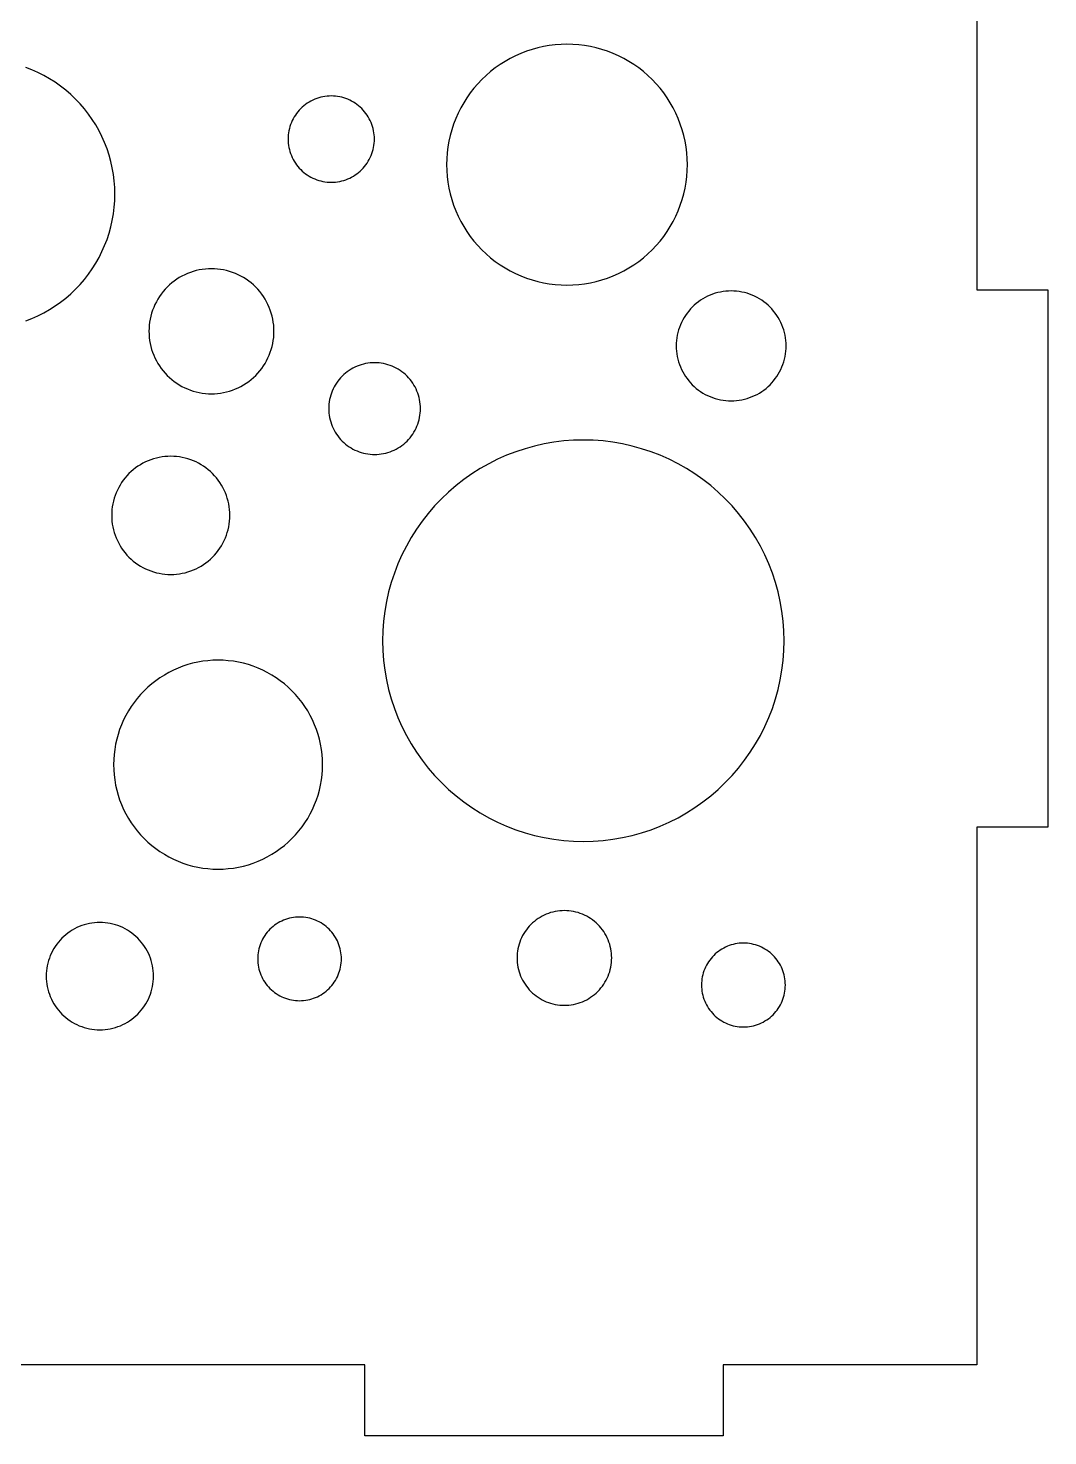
# Model space of a CAD drawing. Header units: millimetres. Extents: x 0 to 375, y -237 to 0.
# Drawn here: x 234.5 to 280, y -126.3 to -63.5 of the extents above; entities that cross this region are included whole.
import ezdxf

# ---------------------------------------------------------------- set-up
doc = ezdxf.new("R2010")
doc.units = ezdxf.units.MM
doc.layers.add('CUT', color=1, linetype='Continuous')

msp = doc.modelspace()

# ---------------------------------------------------------------- linework, layer by layer
at = {"layer": 'CUT'}
for points in [[(276.825, -51.175), (276.825, -75.175), (280, -75.175), (280, -99.175), (276.825, -99.175), (276.825, -123.175), (265.5, -123.175), (265.5, -126.35), (265.5, -126.35), (249.5, -126.35), (249.5, -123.175), (220.5, -123.175), (220.5, -126.35), (204.5, -126.35), (204.5, -123.175), (193.175, -123.175)], [(234.362, -76.557), (234.637, -76.451), (234.907, -76.331), (235.17, -76.199), (235.427, -76.053), (235.676, -75.896), (235.917, -75.726), (236.149, -75.545), (236.372, -75.352), (236.586, -75.149), (236.789, -74.935), (236.981, -74.712), (237.163, -74.48), (237.332, -74.239), (237.49, -73.99), (237.635, -73.733), (237.768, -73.47), (237.887, -73.201), (237.993, -72.926), (238.086, -72.646), (238.165, -72.362), (238.165, -72.362), (238.229, -72.074), (238.28, -71.784), (238.316, -71.491), (238.337, -71.197), (238.345, -70.902), (238.337, -70.608), (238.316, -70.314), (238.28, -70.021), (238.229, -69.731), (238.165, -69.443), (238.086, -69.159), (237.993, -68.879), (237.887, -68.604), (237.768, -68.335), (237.635, -68.071), (237.49, -67.815), (237.332, -67.566), (237.163, -67.325), (236.981, -67.093), (236.789, -66.869), (236.586, -66.656), (236.372, -66.453), (236.149, -66.26), (235.917, -66.079), (235.676, -65.909), (235.427, -65.751), (235.17, -65.606), (234.907, -65.474), (234.637, -65.354), (234.362, -65.248)]]:
    msp.add_lwpolyline(points, dxfattribs=at)
for points in [[(263.801, -70.635), (263.846, -70.375), (263.879, -70.113), (263.898, -69.85), (263.905, -69.586), (263.898, -69.322), (263.879, -69.059), (263.846, -68.797), (263.801, -68.537), (263.744, -68.28), (263.673, -68.026), (263.59, -67.775), (263.495, -67.529), (263.388, -67.288), (263.27, -67.052), (263.14, -66.822), (262.999, -66.599), (262.847, -66.384), (262.684, -66.176), (262.512, -65.976), (262.33, -65.785), (262.139, -65.603), (261.939, -65.43), (261.731, -65.268), (261.515, -65.116), (261.292, -64.975), (261.063, -64.845), (260.827, -64.726), (260.586, -64.619), (260.34, -64.524), (260.089, -64.441), (259.835, -64.371), (259.577, -64.313), (259.317, -64.268), (259.055, -64.236), (258.792, -64.216), (258.528, -64.21), (258.265, -64.216), (258.002, -64.236), (257.74, -64.268), (257.48, -64.313), (257.222, -64.371), (256.968, -64.441), (256.717, -64.524), (256.471, -64.619), (256.23, -64.726), (255.994, -64.845), (255.765, -64.975), (255.542, -65.116), (255.326, -65.268), (255.118, -65.43), (254.918, -65.603), (254.727, -65.785), (254.545, -65.976), (254.373, -66.176), (254.21, -66.384), (254.058, -66.599), (253.917, -66.822), (253.787, -67.052), (253.669, -67.288), (253.562, -67.529), (253.467, -67.775), (253.384, -68.026), (253.313, -68.28), (253.256, -68.537), (253.211, -68.797), (253.178, -69.059), (253.159, -69.322), (253.152, -69.586), (253.159, -69.85), (253.178, -70.113), (253.211, -70.375), (253.256, -70.635), (253.313, -70.892), (253.384, -71.147), (253.467, -71.397), (253.562, -71.643), (253.669, -71.885), (253.787, -72.12), (253.917, -72.35), (254.058, -72.573), (254.21, -72.789), (254.373, -72.997), (254.545, -73.197), (254.727, -73.388), (254.918, -73.57), (255.118, -73.742), (255.326, -73.904), (255.542, -74.056), (255.765, -74.197), (255.994, -74.327), (256.23, -74.446), (256.471, -74.553), (256.717, -74.648), (256.968, -74.731), (257.222, -74.801), (257.48, -74.859), (257.74, -74.904), (258.002, -74.936), (258.265, -74.956), (258.528, -74.962), (258.792, -74.956), (259.055, -74.936), (259.317, -74.904), (259.577, -74.859), (259.835, -74.801), (260.089, -74.731), (260.34, -74.648), (260.586, -74.553), (260.827, -74.446), (261.063, -74.327), (261.292, -74.197), (261.515, -74.056), (261.731, -73.904), (261.939, -73.742), (262.139, -73.57), (262.33, -73.388), (262.512, -73.197), (262.684, -72.997), (262.847, -72.789), (262.999, -72.573), (263.14, -72.35), (263.27, -72.12), (263.388, -71.885), (263.495, -71.643), (263.59, -71.397), (263.673, -71.147), (263.744, -70.892), (263.801, -70.635)], [(249.874, -68.913), (249.895, -68.821), (249.911, -68.728), (249.923, -68.634), (249.929, -68.54), (249.932, -68.445), (249.929, -68.351), (249.923, -68.256), (249.911, -68.163), (249.895, -68.069), (249.874, -67.977), (249.849, -67.886), (249.819, -67.796), (249.785, -67.708), (249.747, -67.622), (249.704, -67.537), (249.658, -67.455), (249.607, -67.375), (249.553, -67.298), (249.494, -67.223), (249.433, -67.151), (249.368, -67.083), (249.299, -67.018), (249.227, -66.956), (249.153, -66.898), (249.076, -66.843), (248.996, -66.793), (248.913, -66.746), (248.829, -66.704), (248.743, -66.665), (248.654, -66.631), (248.564, -66.602), (248.473, -66.576), (248.381, -66.556), (248.288, -66.54), (248.194, -66.528), (248.1, -66.521), (248.005, -66.519), (247.911, -66.521), (247.816, -66.528), (247.723, -66.54), (247.629, -66.556), (247.537, -66.576), (247.446, -66.602), (247.356, -66.631), (247.268, -66.665), (247.182, -66.704), (247.097, -66.746), (247.015, -66.793), (246.935, -66.843), (246.858, -66.898), (246.783, -66.956), (246.711, -67.018), (246.643, -67.083), (246.578, -67.151), (246.516, -67.223), (246.458, -67.298), (246.403, -67.375), (246.353, -67.455), (246.306, -67.537), (246.264, -67.622), (246.225, -67.708), (246.191, -67.796), (246.162, -67.886), (246.136, -67.977), (246.116, -68.069), (246.1, -68.163), (246.088, -68.256), (246.081, -68.351), (246.079, -68.445), (246.081, -68.54), (246.088, -68.634), (246.1, -68.728), (246.116, -68.821), (246.136, -68.913), (246.162, -69.004), (246.191, -69.094), (246.225, -69.182), (246.264, -69.269), (246.306, -69.353), (246.353, -69.436), (246.403, -69.516), (246.458, -69.593), (246.516, -69.667), (246.578, -69.739), (246.643, -69.807), (246.711, -69.873), (246.783, -69.934), (246.858, -69.993), (246.935, -70.047), (247.015, -70.098), (247.097, -70.144), (247.182, -70.187), (247.268, -70.225), (247.356, -70.259), (247.446, -70.289), (247.537, -70.314), (247.629, -70.335), (247.723, -70.351), (247.816, -70.362), (247.911, -70.369), (248.005, -70.372), (248.1, -70.369), (248.194, -70.362), (248.288, -70.351), (248.381, -70.335), (248.473, -70.314), (248.564, -70.289), (248.654, -70.259), (248.743, -70.225), (248.829, -70.187), (248.913, -70.144), (248.996, -70.098), (249.076, -70.047), (249.153, -69.993), (249.227, -69.934), (249.299, -69.873), (249.368, -69.807), (249.433, -69.739), (249.494, -69.667), (249.553, -69.593), (249.607, -69.516), (249.658, -69.436), (249.704, -69.353), (249.747, -69.269), (249.785, -69.182), (249.819, -69.094), (249.849, -69.004), (249.874, -68.913)], [(245.363, -77.704), (245.393, -77.57), (245.417, -77.435), (245.434, -77.299), (245.444, -77.163), (245.447, -77.026), (245.444, -76.889), (245.434, -76.752), (245.417, -76.616), (245.393, -76.481), (245.363, -76.348), (245.327, -76.216), (245.284, -76.085), (245.235, -75.958), (245.179, -75.832), (245.118, -75.71), (245.05, -75.591), (244.977, -75.475), (244.898, -75.363), (244.814, -75.255), (244.724, -75.151), (244.63, -75.052), (244.53, -74.958), (244.427, -74.868), (244.319, -74.784), (244.207, -74.705), (244.091, -74.632), (243.972, -74.564), (243.849, -74.503), (243.724, -74.447), (243.596, -74.398), (243.466, -74.355), (243.334, -74.318), (243.201, -74.288), (243.066, -74.265), (242.93, -74.248), (242.793, -74.238), (242.656, -74.235), (242.519, -74.238), (242.383, -74.248), (242.247, -74.265), (242.112, -74.288), (241.978, -74.318), (241.846, -74.355), (241.716, -74.398), (241.588, -74.447), (241.463, -74.503), (241.34, -74.564), (241.221, -74.632), (241.105, -74.705), (240.993, -74.784), (240.885, -74.868), (240.782, -74.958), (240.683, -75.052), (240.588, -75.151), (240.499, -75.255), (240.414, -75.363), (240.335, -75.475), (240.262, -75.591), (240.195, -75.71), (240.133, -75.832), (240.078, -75.958), (240.028, -76.085), (239.985, -76.216), (239.949, -76.348), (239.919, -76.481), (239.895, -76.616), (239.879, -76.752), (239.868, -76.889), (239.865, -77.026), (239.868, -77.163), (239.879, -77.299), (239.895, -77.435), (239.919, -77.57), (239.949, -77.704), (239.985, -77.836), (240.028, -77.966), (240.078, -78.094), (240.133, -78.219), (240.195, -78.341), (240.262, -78.461), (240.335, -78.576), (240.414, -78.688), (240.499, -78.796), (240.588, -78.9), (240.683, -78.999), (240.782, -79.094), (240.885, -79.183), (240.993, -79.267), (241.105, -79.346), (241.221, -79.42), (241.34, -79.487), (241.463, -79.549), (241.588, -79.604), (241.716, -79.654), (241.846, -79.697), (241.978, -79.733), (242.112, -79.763), (242.247, -79.786), (242.383, -79.803), (242.519, -79.813), (242.656, -79.817), (242.793, -79.813), (242.93, -79.803), (243.066, -79.786), (243.201, -79.763), (243.334, -79.733), (243.466, -79.697), (243.596, -79.654), (243.724, -79.604), (243.849, -79.549), (243.972, -79.487), (244.091, -79.42), (244.207, -79.346), (244.319, -79.267), (244.427, -79.183), (244.53, -79.094), (244.63, -78.999), (244.724, -78.9), (244.814, -78.796), (244.898, -78.688), (244.977, -78.576), (245.05, -78.461), (245.118, -78.341), (245.179, -78.219), (245.235, -78.094), (245.284, -77.966), (245.327, -77.836), (245.363, -77.704)], [(268.24, -78.276), (268.266, -78.158), (268.286, -78.04), (268.301, -77.92), (268.31, -77.8), (268.313, -77.68), (268.31, -77.56), (268.301, -77.439), (268.286, -77.32), (268.266, -77.201), (268.24, -77.084), (268.207, -76.968), (268.17, -76.853), (268.126, -76.741), (268.078, -76.631), (268.023, -76.523), (267.964, -76.419), (267.9, -76.317), (267.83, -76.219), (267.756, -76.124), (267.678, -76.032), (267.595, -75.945), (267.507, -75.862), (267.416, -75.784), (267.321, -75.71), (267.223, -75.64), (267.121, -75.576), (267.016, -75.516), (266.909, -75.462), (266.799, -75.414), (266.686, -75.37), (266.572, -75.332), (266.456, -75.3), (266.339, -75.274), (266.22, -75.253), (266.1, -75.239), (265.98, -75.23), (265.86, -75.227), (265.74, -75.23), (265.62, -75.239), (265.5, -75.253), (265.381, -75.274), (265.264, -75.3), (265.148, -75.332), (265.034, -75.37), (264.921, -75.414), (264.811, -75.462), (264.704, -75.516), (264.599, -75.576), (264.497, -75.64), (264.399, -75.71), (264.304, -75.784), (264.213, -75.862), (264.125, -75.945), (264.042, -76.032), (263.964, -76.124), (263.89, -76.219), (263.82, -76.317), (263.756, -76.419), (263.697, -76.523), (263.642, -76.631), (263.594, -76.741), (263.55, -76.853), (263.513, -76.968), (263.48, -77.084), (263.454, -77.201), (263.433, -77.32), (263.419, -77.439), (263.41, -77.56), (263.407, -77.68), (263.41, -77.8), (263.419, -77.92), (263.433, -78.04), (263.454, -78.158), (263.48, -78.276), (263.513, -78.392), (263.55, -78.506), (263.594, -78.619), (263.642, -78.729), (263.697, -78.836), (263.756, -78.941), (263.82, -79.043), (263.89, -79.141), (263.964, -79.236), (264.042, -79.327), (264.125, -79.414), (264.213, -79.497), (264.304, -79.576), (264.399, -79.65), (264.497, -79.72), (264.599, -79.784), (264.704, -79.843), (264.811, -79.897), (264.921, -79.946), (265.034, -79.99), (265.148, -80.027), (265.264, -80.059), (265.381, -80.086), (265.5, -80.106), (265.62, -80.121), (265.74, -80.13), (265.86, -80.133), (265.98, -80.13), (266.1, -80.121), (266.22, -80.106), (266.339, -80.086), (266.456, -80.059), (266.572, -80.027), (266.686, -79.99), (266.799, -79.946), (266.909, -79.897), (267.016, -79.843), (267.121, -79.784), (267.223, -79.72), (267.321, -79.65), (267.416, -79.576), (267.507, -79.497), (267.595, -79.414), (267.678, -79.327), (267.756, -79.236), (267.83, -79.141), (267.9, -79.043), (267.964, -78.941), (268.023, -78.836), (268.078, -78.729), (268.126, -78.619), (268.17, -78.506), (268.207, -78.392), (268.24, -78.276)], [(251.927, -80.978), (251.949, -80.88), (251.966, -80.78), (251.978, -80.681), (251.985, -80.58), (251.988, -80.48), (251.985, -80.379), (251.978, -80.279), (251.966, -80.179), (251.949, -80.08), (251.927, -79.982), (251.9, -79.885), (251.868, -79.79), (251.832, -79.696), (251.791, -79.604), (251.746, -79.514), (251.697, -79.427), (251.643, -79.342), (251.585, -79.26), (251.523, -79.181), (251.457, -79.104), (251.388, -79.032), (251.315, -78.962), (251.239, -78.897), (251.16, -78.835), (251.078, -78.777), (250.993, -78.723), (250.905, -78.674), (250.815, -78.628), (250.724, -78.588), (250.63, -78.551), (250.534, -78.52), (250.437, -78.493), (250.339, -78.471), (250.24, -78.454), (250.14, -78.442), (250.04, -78.434), (249.94, -78.432), (249.839, -78.434), (249.739, -78.442), (249.639, -78.454), (249.54, -78.471), (249.442, -78.493), (249.345, -78.52), (249.25, -78.551), (249.156, -78.588), (249.064, -78.628), (248.974, -78.674), (248.887, -78.723), (248.802, -78.777), (248.72, -78.835), (248.64, -78.897), (248.564, -78.962), (248.491, -79.032), (248.422, -79.104), (248.356, -79.181), (248.295, -79.26), (248.237, -79.342), (248.183, -79.427), (248.133, -79.514), (248.088, -79.604), (248.047, -79.696), (248.011, -79.79), (247.98, -79.885), (247.953, -79.982), (247.931, -80.08), (247.914, -80.179), (247.901, -80.279), (247.894, -80.379), (247.892, -80.48), (247.894, -80.58), (247.901, -80.681), (247.914, -80.78), (247.931, -80.88), (247.953, -80.978), (247.98, -81.075), (248.011, -81.17), (248.047, -81.264), (248.088, -81.356), (248.133, -81.445), (248.183, -81.533), (248.237, -81.618), (248.295, -81.7), (248.356, -81.779), (248.422, -81.855), (248.491, -81.928), (248.564, -81.998), (248.64, -82.063), (248.72, -82.125), (248.802, -82.183), (248.887, -82.237), (248.974, -82.286), (249.064, -82.331), (249.156, -82.372), (249.25, -82.408), (249.345, -82.44), (249.442, -82.467), (249.54, -82.489), (249.639, -82.506), (249.739, -82.518), (249.839, -82.526), (249.94, -82.528), (250.04, -82.526), (250.14, -82.518), (250.24, -82.506), (250.339, -82.489), (250.437, -82.467), (250.534, -82.44), (250.63, -82.408), (250.724, -82.372), (250.815, -82.331), (250.905, -82.286), (250.993, -82.237), (251.078, -82.183), (251.16, -82.125), (251.239, -82.063), (251.315, -81.998), (251.388, -81.928), (251.457, -81.855), (251.523, -81.779), (251.585, -81.7), (251.643, -81.618), (251.697, -81.533), (251.746, -81.445), (251.791, -81.356), (251.832, -81.264), (251.868, -81.17), (251.9, -81.075), (251.927, -80.978)], [(268.053, -92.594), (268.128, -92.161), (268.182, -91.724), (268.215, -91.285), (268.225, -90.845), (268.215, -90.406), (268.182, -89.967), (268.128, -89.53), (268.053, -89.097), (267.957, -88.668), (267.839, -88.244), (267.701, -87.826), (267.543, -87.415), (267.365, -87.013), (267.167, -86.62), (266.95, -86.238), (266.715, -85.866), (266.462, -85.506), (266.191, -85.159), (265.904, -84.826), (265.6, -84.508), (265.282, -84.204), (264.949, -83.917), (264.602, -83.646), (264.242, -83.393), (263.87, -83.158), (263.488, -82.941), (263.095, -82.743), (262.693, -82.565), (262.282, -82.407), (261.864, -82.269), (261.44, -82.151), (261.011, -82.055), (260.578, -81.98), (260.141, -81.926), (259.702, -81.893), (259.263, -81.883), (258.823, -81.893), (258.384, -81.926), (257.948, -81.98), (257.514, -82.055), (257.085, -82.151), (256.661, -82.269), (256.243, -82.407), (255.833, -82.565), (255.431, -82.743), (255.038, -82.941), (254.655, -83.158), (254.283, -83.393), (253.924, -83.646), (253.577, -83.917), (253.244, -84.204), (252.925, -84.508), (252.622, -84.826), (252.334, -85.159), (252.064, -85.506), (251.81, -85.866), (251.575, -86.238), (251.358, -86.62), (251.16, -87.013), (250.982, -87.415), (250.824, -87.826), (250.686, -88.244), (250.568, -88.668), (250.472, -89.097), (250.397, -89.53), (250.343, -89.967), (250.311, -90.406), (250.3, -90.845), (250.311, -91.285), (250.343, -91.724), (250.397, -92.161), (250.472, -92.594), (250.568, -93.023), (250.686, -93.447), (250.824, -93.865), (250.982, -94.275), (251.16, -94.677), (251.358, -95.07), (251.575, -95.453), (251.81, -95.825), (252.064, -96.185), (252.334, -96.531), (252.622, -96.864), (252.925, -97.183), (253.244, -97.486), (253.577, -97.774), (253.924, -98.044), (254.283, -98.298), (254.655, -98.533), (255.038, -98.75), (255.431, -98.948), (255.833, -99.126), (256.243, -99.284), (256.661, -99.422), (257.085, -99.54), (257.514, -99.636), (257.948, -99.711), (258.384, -99.765), (258.823, -99.797), (259.263, -99.808), (259.702, -99.797), (260.141, -99.765), (260.578, -99.711), (261.011, -99.636), (261.44, -99.54), (261.864, -99.422), (262.282, -99.284), (262.693, -99.126), (263.095, -98.948), (263.488, -98.75), (263.87, -98.533), (264.242, -98.298), (264.602, -98.044), (264.949, -97.774), (265.282, -97.486), (265.6, -97.183), (265.904, -96.864), (266.191, -96.531), (266.462, -96.185), (266.715, -95.825), (266.95, -95.453), (267.167, -95.07), (267.365, -94.677), (267.543, -94.275), (267.701, -93.865), (267.839, -93.447), (267.957, -93.023), (268.053, -92.594)], [(243.426, -85.762), (243.448, -85.635), (243.464, -85.506), (243.474, -85.377), (243.477, -85.248), (243.474, -85.118), (243.464, -84.989), (243.448, -84.861), (243.426, -84.733), (243.398, -84.607), (243.363, -84.482), (243.323, -84.359), (243.276, -84.238), (243.224, -84.12), (243.165, -84.004), (243.102, -83.892), (243.032, -83.782), (242.958, -83.676), (242.878, -83.574), (242.794, -83.476), (242.704, -83.383), (242.611, -83.293), (242.513, -83.209), (242.41, -83.129), (242.305, -83.055), (242.195, -82.985), (242.083, -82.921), (241.967, -82.863), (241.849, -82.811), (241.728, -82.764), (241.605, -82.724), (241.48, -82.689), (241.354, -82.661), (241.226, -82.639), (241.098, -82.623), (240.969, -82.613), (240.839, -82.61), (240.71, -82.613), (240.581, -82.623), (240.452, -82.639), (240.324, -82.661), (240.198, -82.689), (240.073, -82.724), (239.95, -82.764), (239.83, -82.811), (239.711, -82.863), (239.596, -82.921), (239.483, -82.985), (239.374, -83.055), (239.268, -83.129), (239.166, -83.209), (239.068, -83.293), (238.974, -83.383), (238.885, -83.476), (238.8, -83.574), (238.72, -83.676), (238.646, -83.782), (238.577, -83.892), (238.513, -84.004), (238.455, -84.12), (238.402, -84.238), (238.356, -84.359), (238.315, -84.482), (238.28, -84.607), (238.252, -84.733), (238.23, -84.861), (238.214, -84.989), (238.204, -85.118), (238.201, -85.248), (238.204, -85.377), (238.214, -85.506), (238.23, -85.635), (238.252, -85.762), (238.28, -85.889), (238.315, -86.014), (238.356, -86.136), (238.402, -86.257), (238.455, -86.376), (238.513, -86.491), (238.577, -86.604), (238.646, -86.713), (238.72, -86.819), (238.8, -86.921), (238.885, -87.019), (238.974, -87.113), (239.068, -87.202), (239.166, -87.287), (239.268, -87.366), (239.374, -87.441), (239.483, -87.51), (239.596, -87.574), (239.711, -87.632), (239.83, -87.685), (239.95, -87.731), (240.073, -87.772), (240.198, -87.807), (240.324, -87.835), (240.452, -87.857), (240.581, -87.873), (240.71, -87.882), (240.839, -87.886), (240.969, -87.882), (241.098, -87.873), (241.226, -87.857), (241.354, -87.835), (241.48, -87.807), (241.605, -87.772), (241.728, -87.731), (241.849, -87.685), (241.967, -87.632), (242.083, -87.574), (242.195, -87.51), (242.305, -87.441), (242.41, -87.366), (242.513, -87.287), (242.611, -87.202), (242.704, -87.113), (242.794, -87.019), (242.878, -86.921), (242.958, -86.819), (243.032, -86.713), (243.102, -86.604), (243.165, -86.491), (243.224, -86.376), (243.276, -86.257), (243.323, -86.136), (243.363, -86.014), (243.398, -85.889), (243.426, -85.762)], [(247.477, -97.513), (247.527, -97.29), (247.567, -97.064), (247.595, -96.837), (247.611, -96.608), (247.617, -96.379), (247.611, -96.15), (247.595, -95.922), (247.567, -95.695), (247.527, -95.469), (247.477, -95.246), (247.416, -95.025), (247.344, -94.807), (247.262, -94.594), (247.169, -94.384), (247.066, -94.18), (246.953, -93.98), (246.831, -93.787), (246.699, -93.6), (246.558, -93.419), (246.408, -93.246), (246.25, -93.08), (246.084, -92.922), (245.911, -92.772), (245.73, -92.631), (245.543, -92.5), (245.35, -92.377), (245.15, -92.264), (244.946, -92.161), (244.737, -92.068), (244.523, -91.986), (244.305, -91.914), (244.085, -91.853), (243.861, -91.803), (243.636, -91.764), (243.408, -91.736), (243.18, -91.719), (242.951, -91.713), (242.722, -91.719), (242.493, -91.736), (242.266, -91.764), (242.041, -91.803), (241.817, -91.853), (241.596, -91.914), (241.379, -91.986), (241.165, -92.068), (240.956, -92.161), (240.751, -92.264), (240.552, -92.377), (240.358, -92.5), (240.171, -92.631), (239.991, -92.772), (239.817, -92.922), (239.651, -93.08), (239.493, -93.246), (239.344, -93.419), (239.203, -93.6), (239.071, -93.787), (238.949, -93.98), (238.836, -94.18), (238.733, -94.384), (238.64, -94.594), (238.557, -94.807), (238.486, -95.025), (238.425, -95.246), (238.374, -95.469), (238.335, -95.695), (238.307, -95.922), (238.29, -96.15), (238.285, -96.379), (238.29, -96.608), (238.307, -96.837), (238.335, -97.064), (238.374, -97.29), (238.425, -97.513), (238.486, -97.734), (238.557, -97.951), (238.64, -98.165), (238.733, -98.374), (238.836, -98.579), (238.949, -98.778), (239.071, -98.972), (239.203, -99.159), (239.344, -99.339), (239.493, -99.513), (239.651, -99.679), (239.817, -99.837), (239.991, -99.986), (240.171, -100.127), (240.358, -100.259), (240.552, -100.382), (240.751, -100.494), (240.956, -100.597), (241.165, -100.69), (241.379, -100.773), (241.596, -100.845), (241.817, -100.906), (242.041, -100.956), (242.266, -100.995), (242.493, -101.023), (242.722, -101.04), (242.951, -101.045), (243.18, -101.04), (243.408, -101.023), (243.636, -100.995), (243.861, -100.956), (244.085, -100.906), (244.305, -100.845), (244.523, -100.773), (244.737, -100.69), (244.946, -100.597), (245.15, -100.494), (245.35, -100.382), (245.543, -100.259), (245.73, -100.127), (245.911, -99.986), (246.084, -99.837), (246.25, -99.679), (246.408, -99.513), (246.558, -99.339), (246.699, -99.159), (246.831, -98.972), (246.953, -98.778), (247.066, -98.579), (247.169, -98.374), (247.262, -98.165), (247.344, -97.951), (247.416, -97.734), (247.477, -97.513)], [(260.463, -105.524), (260.486, -105.423), (260.504, -105.32), (260.516, -105.218), (260.524, -105.114), (260.527, -105.01), (260.524, -104.907), (260.516, -104.803), (260.504, -104.7), (260.486, -104.598), (260.463, -104.497), (260.436, -104.397), (260.403, -104.298), (260.366, -104.202), (260.324, -104.107), (260.277, -104.014), (260.226, -103.924), (260.17, -103.836), (260.111, -103.751), (260.047, -103.67), (259.979, -103.591), (259.908, -103.516), (259.833, -103.445), (259.754, -103.377), (259.672, -103.313), (259.587, -103.253), (259.5, -103.198), (259.41, -103.147), (259.317, -103.1), (259.222, -103.058), (259.125, -103.021), (259.027, -102.988), (258.927, -102.96), (258.826, -102.938), (258.723, -102.92), (258.62, -102.907), (258.517, -102.9), (258.413, -102.897), (258.31, -102.9), (258.206, -102.907), (258.103, -102.92), (258.001, -102.938), (257.9, -102.96), (257.8, -102.988), (257.701, -103.021), (257.605, -103.058), (257.51, -103.1), (257.417, -103.147), (257.327, -103.198), (257.239, -103.253), (257.154, -103.313), (257.073, -103.377), (256.994, -103.445), (256.919, -103.516), (256.847, -103.591), (256.78, -103.67), (256.716, -103.751), (256.656, -103.836), (256.601, -103.924), (256.55, -104.014), (256.503, -104.107), (256.461, -104.202), (256.424, -104.298), (256.391, -104.397), (256.363, -104.497), (256.341, -104.598), (256.323, -104.7), (256.31, -104.803), (256.303, -104.907), (256.3, -105.01), (256.303, -105.114), (256.31, -105.218), (256.323, -105.32), (256.341, -105.423), (256.363, -105.524), (256.391, -105.624), (256.424, -105.722), (256.461, -105.819), (256.503, -105.914), (256.55, -106.007), (256.601, -106.097), (256.656, -106.184), (256.716, -106.269), (256.78, -106.351), (256.847, -106.43), (256.919, -106.505), (256.994, -106.576), (257.073, -106.644), (257.154, -106.708), (257.239, -106.768), (257.327, -106.823), (257.417, -106.874), (257.51, -106.921), (257.605, -106.963), (257.701, -107), (257.8, -107.033), (257.9, -107.06), (258.001, -107.083), (258.103, -107.101), (258.206, -107.114), (258.31, -107.121), (258.413, -107.124), (258.517, -107.121), (258.62, -107.114), (258.723, -107.101), (258.826, -107.083), (258.927, -107.06), (259.027, -107.033), (259.125, -107), (259.222, -106.963), (259.317, -106.921), (259.41, -106.874), (259.5, -106.823), (259.587, -106.768), (259.672, -106.708), (259.754, -106.644), (259.833, -106.576), (259.908, -106.505), (259.979, -106.43), (260.047, -106.351), (260.111, -106.269), (260.17, -106.184), (260.226, -106.097), (260.277, -106.007), (260.324, -105.914), (260.366, -105.819), (260.403, -105.722), (260.436, -105.624), (260.463, -105.524)], [(239.997, -106.405), (240.022, -106.29), (240.042, -106.174), (240.057, -106.058), (240.066, -105.94), (240.068, -105.823), (240.066, -105.705), (240.057, -105.588), (240.042, -105.471), (240.022, -105.355), (239.997, -105.241), (239.965, -105.127), (239.928, -105.016), (239.886, -104.906), (239.838, -104.799), (239.786, -104.694), (239.728, -104.591), (239.665, -104.492), (239.597, -104.396), (239.525, -104.303), (239.448, -104.214), (239.367, -104.129), (239.282, -104.048), (239.193, -103.971), (239.1, -103.899), (239.004, -103.831), (238.904, -103.768), (238.802, -103.71), (238.697, -103.657), (238.59, -103.61), (238.48, -103.567), (238.368, -103.531), (238.255, -103.499), (238.14, -103.473), (238.024, -103.453), (237.908, -103.439), (237.791, -103.43), (237.673, -103.427), (237.555, -103.43), (237.438, -103.439), (237.322, -103.453), (237.206, -103.473), (237.091, -103.499), (236.978, -103.531), (236.866, -103.567), (236.756, -103.61), (236.649, -103.657), (236.544, -103.71), (236.442, -103.768), (236.342, -103.831), (236.246, -103.899), (236.153, -103.971), (236.064, -104.048), (235.979, -104.129), (235.898, -104.214), (235.821, -104.303), (235.749, -104.396), (235.681, -104.492), (235.618, -104.591), (235.56, -104.694), (235.508, -104.799), (235.46, -104.906), (235.418, -105.016), (235.381, -105.127), (235.349, -105.241), (235.324, -105.355), (235.304, -105.471), (235.289, -105.588), (235.281, -105.705), (235.278, -105.823), (235.281, -105.94), (235.289, -106.058), (235.304, -106.174), (235.324, -106.29), (235.349, -106.405), (235.381, -106.518), (235.418, -106.63), (235.46, -106.739), (235.508, -106.847), (235.56, -106.952), (235.618, -107.054), (235.681, -107.154), (235.749, -107.25), (235.821, -107.342), (235.898, -107.431), (235.979, -107.517), (236.064, -107.598), (236.153, -107.674), (236.246, -107.747), (236.342, -107.814), (236.442, -107.877), (236.544, -107.935), (236.649, -107.988), (236.756, -108.036), (236.866, -108.078), (236.978, -108.115), (237.091, -108.146), (237.206, -108.172), (237.322, -108.192), (237.438, -108.207), (237.555, -108.215), (237.673, -108.218), (237.791, -108.215), (237.908, -108.207), (238.024, -108.192), (238.14, -108.172), (238.255, -108.146), (238.368, -108.115), (238.48, -108.078), (238.59, -108.036), (238.697, -107.988), (238.802, -107.935), (238.904, -107.877), (239.004, -107.814), (239.1, -107.747), (239.193, -107.674), (239.282, -107.598), (239.367, -107.517), (239.448, -107.431), (239.525, -107.342), (239.597, -107.25), (239.665, -107.154), (239.728, -107.054), (239.786, -106.952), (239.838, -106.847), (239.886, -106.739), (239.928, -106.63), (239.965, -106.518), (239.997, -106.405)], [(248.401, -105.505), (248.421, -105.416), (248.437, -105.325), (248.448, -105.234), (248.455, -105.143), (248.457, -105.051), (248.455, -104.96), (248.448, -104.868), (248.437, -104.777), (248.421, -104.687), (248.401, -104.597), (248.376, -104.509), (248.348, -104.422), (248.315, -104.336), (248.278, -104.253), (248.236, -104.171), (248.191, -104.091), (248.142, -104.014), (248.089, -103.939), (248.033, -103.866), (247.973, -103.797), (247.91, -103.731), (247.844, -103.667), (247.774, -103.608), (247.702, -103.551), (247.627, -103.498), (247.549, -103.449), (247.47, -103.404), (247.388, -103.363), (247.304, -103.326), (247.218, -103.293), (247.131, -103.264), (247.043, -103.24), (246.954, -103.219), (246.863, -103.204), (246.772, -103.193), (246.681, -103.186), (246.589, -103.184), (246.498, -103.186), (246.406, -103.193), (246.315, -103.204), (246.225, -103.219), (246.135, -103.24), (246.047, -103.264), (245.96, -103.293), (245.875, -103.326), (245.791, -103.363), (245.709, -103.404), (245.629, -103.449), (245.552, -103.498), (245.477, -103.551), (245.404, -103.608), (245.335, -103.667), (245.269, -103.731), (245.205, -103.797), (245.146, -103.866), (245.089, -103.939), (245.036, -104.014), (244.987, -104.091), (244.942, -104.171), (244.901, -104.253), (244.864, -104.336), (244.831, -104.422), (244.802, -104.509), (244.778, -104.597), (244.758, -104.687), (244.742, -104.777), (244.731, -104.868), (244.724, -104.96), (244.722, -105.051), (244.724, -105.143), (244.731, -105.234), (244.742, -105.325), (244.758, -105.416), (244.778, -105.505), (244.802, -105.593), (244.831, -105.68), (244.864, -105.766), (244.901, -105.85), (244.942, -105.932), (244.987, -106.011), (245.036, -106.089), (245.089, -106.164), (245.146, -106.236), (245.205, -106.305), (245.269, -106.372), (245.335, -106.435), (245.404, -106.495), (245.477, -106.551), (245.552, -106.604), (245.629, -106.653), (245.709, -106.698), (245.791, -106.74), (245.875, -106.777), (245.96, -106.81), (246.047, -106.838), (246.135, -106.863), (246.225, -106.883), (246.315, -106.899), (246.406, -106.91), (246.498, -106.917), (246.589, -106.919), (246.681, -106.917), (246.772, -106.91), (246.863, -106.899), (246.954, -106.883), (247.043, -106.863), (247.131, -106.838), (247.218, -106.81), (247.304, -106.777), (247.388, -106.74), (247.47, -106.698), (247.549, -106.653), (247.627, -106.604), (247.702, -106.551), (247.774, -106.495), (247.844, -106.435), (247.91, -106.372), (247.973, -106.305), (248.033, -106.236), (248.089, -106.164), (248.142, -106.089), (248.191, -106.011), (248.236, -105.932), (248.278, -105.85), (248.315, -105.766), (248.348, -105.68), (248.376, -105.593), (248.401, -105.505)], [(268.245, -106.585), (268.261, -106.494), (268.272, -106.403), (268.279, -106.311), (268.281, -106.22), (268.279, -106.128), (268.272, -106.036), (268.261, -105.945), (268.245, -105.854), (268.225, -105.765), (268.2, -105.676), (268.172, -105.589), (268.139, -105.503), (268.101, -105.419), (268.06, -105.337), (268.015, -105.257), (267.965, -105.179), (267.913, -105.104), (267.856, -105.032), (267.796, -104.962), (267.733, -104.896), (267.666, -104.832), (267.597, -104.772), (267.524, -104.716), (267.449, -104.663), (267.371, -104.614), (267.291, -104.568), (267.209, -104.527), (267.125, -104.49), (267.04, -104.457), (266.952, -104.428), (266.864, -104.403), (266.774, -104.383), (266.683, -104.368), (266.592, -104.356), (266.501, -104.35), (266.409, -104.347), (266.317, -104.35), (266.225, -104.356), (266.134, -104.368), (266.044, -104.383), (265.954, -104.403), (265.865, -104.428), (265.778, -104.457), (265.692, -104.49), (265.608, -104.527), (265.526, -104.568), (265.446, -104.614), (265.369, -104.663), (265.293, -104.716), (265.221, -104.772), (265.151, -104.832), (265.085, -104.896), (265.022, -104.962), (264.961, -105.032), (264.905, -105.104), (264.852, -105.179), (264.803, -105.257), (264.758, -105.337), (264.716, -105.419), (264.679, -105.503), (264.646, -105.589), (264.617, -105.676), (264.593, -105.765), (264.572, -105.854), (264.557, -105.945), (264.546, -106.036), (264.539, -106.128), (264.537, -106.22), (264.539, -106.311), (264.546, -106.403), (264.557, -106.494), (264.572, -106.585), (264.593, -106.675), (264.617, -106.763), (264.646, -106.85), (264.679, -106.936), (264.716, -107.02), (264.758, -107.102), (264.803, -107.182), (264.852, -107.26), (264.905, -107.335), (264.961, -107.407), (265.022, -107.477), (265.085, -107.543), (265.151, -107.607), (265.221, -107.667), (265.293, -107.723), (265.369, -107.776), (265.446, -107.825), (265.526, -107.871), (265.608, -107.912), (265.692, -107.949), (265.778, -107.982), (265.865, -108.011), (265.954, -108.036), (266.044, -108.056), (266.134, -108.072), (266.225, -108.083), (266.317, -108.09), (266.409, -108.092), (266.501, -108.09), (266.592, -108.083), (266.683, -108.072), (266.774, -108.056), (266.864, -108.036), (266.952, -108.011), (267.04, -107.982), (267.125, -107.949), (267.209, -107.912), (267.291, -107.871), (267.371, -107.825), (267.449, -107.776), (267.524, -107.723), (267.597, -107.667), (267.666, -107.607), (267.733, -107.543), (267.796, -107.477), (267.856, -107.407), (267.913, -107.335), (267.965, -107.26), (268.015, -107.182), (268.06, -107.102), (268.101, -107.02), (268.139, -106.936), (268.172, -106.85), (268.2, -106.763), (268.225, -106.675), (268.245, -106.585)]]:
    msp.add_lwpolyline(points, close=True, dxfattribs=at)

doc.saveas('drawing.dxf')
